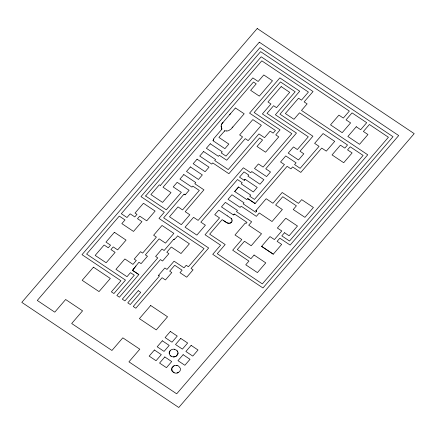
<?xml version="1.0" encoding="UTF-8"?>
<svg xmlns="http://www.w3.org/2000/svg" width="436" height="436" viewBox="0 0 436 436"><rect width="100%" height="100%" fill="white"/><g stroke="black" fill="none" stroke-linecap="round" stroke-linejoin="round"><path stroke-width="0.65" d="M171.626 369.139L172.242 371.183L174.182 372.758A4.077 3.602 -1.1 0 0 176.607 373.107L178.182 372.611L179.523 371.559A4.191 3.706 -1.1 0 0 180.172 370.507L180.384 369.755A4.474 3.957 -1.1 0 0 180.286 368.257L178.7 366.207A3.662 3.237 -1.1 0 0 177.55 365.586L175.408 365.412A4.616 4.077 -1.1 0 0 173.795 365.929L171.893 368.038L171.871 370.535M356.261 126.74L347.868 136.495L359.542 144.311L367.951 134.528L363.395 131.481L369.401 124.494L388.427 137.242L262.341 283.901L217.281 253.719L225.172 244.542L209.656 234.148L222.142 219.63L226.328 222.415A8.682 7.674 -1.1 0 0 227.815 223.101L230.268 223.063A3.81 3.368 -1.1 0 0 230.971 222.682L232.023 221.161L231.865 219.237A2.769 2.447 -1.1 0 0 231.418 218.627L227.363 215.875M230.382 113.818L221.984 123.65L221.205 125.394A4.709 4.164 -1.1 0 0 221.156 126.309L221.815 129.269L213.433 139.046L213.793 139.662L213.019 140.719L224.905 148.681L228.856 144.082L218.916 137.427L224.72 130.833L224.48 130.985M232.121 220.665L232.023 221.161M221.27 125.094L221.363 124.8M171.762 368.409L172.302 367.292M221.483 124.505L221.984 123.65M221.859 129.187L221.63 129.536M132.947 269.726L138.964 262.232L141.095 263.66L147.461 256.259L145.373 254.864L159.135 238.857L165.489 243.119L173.86 233.38L162.023 225.45L153.619 235.233L156.399 237.097L142.643 253.103L140.55 251.703L134.19 259.104L136.294 260.515L132.969 264.38L124.87 258.951L115.954 269.323L126.985 276.713L130.473 272.658L134.288 275.214L116.848 295.494L119.399 297.199L138.85 274.571L132.517 270.331L132.942 269.721M213.106 140.403L213.024 140.719M135.885 266.015L135.492 266.619M213.744 139.76L213.384 140.125M173.256 356.877L173.681 356.888A4.246 3.75 -1.1 0 0 176.095 356.201L177.85 353.918A4.284 3.788 -1.1 0 0 177.964 352.789A4.246 3.75 -1.1 0 0 177.703 351.716L176.536 350.244L174.356 349.241A4.262 3.766 -1.1 0 0 170.781 350.103L169.473 351.77A4.137 3.657 -1.1 0 0 169.233 353.242L169.282 353.601M170.138 350.702L169.473 351.77A4.153 3.668 -1.1 0 0 169.239 353.242L169.364 353.956A4.48 3.962 -1.1 0 0 170.563 355.787M173.403 239.696C175.01 238.792 176.155 237.991 177.561 235.86L189.398 243.795L181.022 253.534L171.294 247.016L166.808 252.237L168.895 253.638L162.552 261.017L160.426 259.589L124.903 300.911L122.309 299.172L157.783 257.905L155.619 256.461L161.979 249.06L164.127 250.493L173.354 239.756M133.171 269.432L133.879 268.587M135.062 267.197L134.119 268.309M222.207 123.372L223.019 122.412M145.619 195.998L261.807 60.838L308.426 92.067L301.467 100.16L298.551 98.209L285.373 113.54L293.957 119.29L299.51 112.831L347.525 144.986L344.832 148.12L340.423 145.166L332.047 154.916L343.71 162.726L352.119 152.938L347.552 149.875L350.212 146.785L363.106 155.418L289.509 241.026L281.82 235.871L284.523 232.726M160.372 185.458L252.826 77.913L258.166 81.488L263.785 74.948L272.489 80.78L259.3 96.122L250.64 90.323L256.221 83.837L253.485 82.012L163.02 187.24L170.999 192.581L162.563 202.397L150.91 194.592L159.298 184.842L160.225 185.376M235.315 108.095L229.559 114.766M158.666 275.421L159.418 276.026L133.236 306.481L135.841 308.23L162.078 277.71L165.424 279.956L171.789 272.555L169.68 271.143L174.727 265.268L182.101 270.211L179.981 272.68L186.728 277.198L193.066 269.83L191.055 268.483L208.67 247.997L163.631 217.831L184.003 194.129L185.126 194.794M234.71 191.502L238.606 186.973L250.695 195.072L249.708 196.216L254.482 199.416L284.435 164.574L280.55 161.974L285.754 155.919L296.066 162.83L294.562 164.579L300.153 168.323L319.059 146.333L314.628 143.362L323.06 133.552L334.717 141.362L326.308 151.139L321.73 148.071L300.807 172.416L292.6 166.917L290.926 168.868L287.117 166.318L255.115 203.541L247.735 198.598L246.847 199.634L234.71 191.502L238.606 186.973M254.074 255.033L250.923 258.695L237.298 249.572L244.46 241.25L251.207 245.768L261.524 233.767L248.722 225.194L251.648 221.788L236.476 211.629L237.467 210.474L225.374 202.375L221.477 206.915L233.554 215.003L234.492 214.027L246.994 222.404L246.111 223.428L245.332 222.976L235.009 234.982L241.827 239.544L232.671 250.199L248.934 261.093L245.751 264.794L257.414 272.604L265.78 262.875L254.074 255.033M255.899 210.692L266.183 198.729L272.941 203.263L282.201 192.489L298.464 203.383L301.69 199.634L313.402 207.476L304.917 217.341L293.237 209.52L296.398 205.847L282.757 196.712L275.623 205.013L282.359 209.525L272.042 221.532L259.267 212.975L256.363 216.354L241.19 206.19L240.154 207.394L228.039 199.285L231.941 194.739L244.029 202.838L243.163 203.852L255.714 212.256L256.591 211.242L255.943 210.73M154.404 349.999L149.156 356.108L156.05 360.725L161.304 354.615L154.404 349.999M158.982 275.677L158.551 275.329L164.873 267.982L166.999 269.404L174.073 261.175L184.03 267.846L186.227 265.29L188.406 266.756L204.026 248.591L158.987 218.425L164.312 212.234L140.986 196.614L261.191 56.789L313.043 91.516L304.126 101.893L307.118 103.893L301.499 110.428L367.739 154.791L290.125 245.081L279.841 238.192L277.122 241.353L281.678 244.405L273.268 254.183L261.6 246.367L269.988 236.606L274.408 239.566L281.792 230.976L277.383 228.028L285.809 218.223L297.466 226.033L289.09 235.783L284.523 232.726M226.551 130.964L227.423 130.931A4.867 4.3 -1.1 0 0 228.638 130.647L231.042 129.034L244.193 113.785L235.456 107.981M232.115 127.819L232.889 126.931M172.574 366.916L174.171 365.75M244.792 179.708L245.157 179.332L257.235 187.42L253.332 191.96L241.239 183.861L242.214 182.728L237.457 179.539L200.843 222.137L205.394 225.183L196.865 235.102L185.071 227.2L193.557 217.33L198.146 220.403L243.375 167.789L250.755 172.732L251.763 171.555L263.905 179.692L260.009 184.221L247.91 176.117L248.793 175.092L244.018 171.893L239.5 177.147L244.215 180.308L244.738 179.768M233.734 214.812L234.432 214.087M244.215 180.302L244.972 179.523M231.5 222.218L231.167 222.534M173.61 239.451L173.893 239.277M177.806 372.785L178.182 372.606M177.016 373.031L177.414 372.927M229.456 223.303L228.884 223.346M226.551 130.964L224.916 130.773A0.981 0.867 -1.1 0 0 224.72 130.833M176.275 365.363L177.136 365.472M228.311 223.276L228.595 223.33M174.356 349.241L174.76 349.329M228.028 223.194L227.81 223.112A8.306 7.341 -1.1 0 1 226.322 222.431L225.02 221.564M174.035 239.293L174.373 239.566M174.182 372.758L172.765 371.788M184.085 194.173L185.196 194.838L189.104 190.292L177.174 182.303L173.217 186.908L181.338 192.341L166.29 209.847L145.619 195.998M356.256 126.74L360.681 129.699L366.703 122.69L352.048 112.88L346.048 119.856L350.604 122.908L342.195 132.686L330.526 124.876L338.908 115.126L343.323 118.08L349.35 111.071L260.63 51.65L121.317 213.711L126.99 217.51L130.157 213.825L134.784 216.921L136.98 214.37L135.029 213.062L143.455 203.269L155.118 211.079L146.73 220.829L139.705 216.125L137.509 218.681L141.923 221.641L133.509 231.429L121.84 223.614L125.007 219.94L119.268 216.098L86.622 254.079L125.47 280.103L113.91 293.548L111.387 291.858L120.936 280.746L82.012 254.673L260.009 47.617L393.005 136.697L262.957 287.973L212.735 254.335L220.605 245.179L205.045 234.759L219.537 217.907L214.752 214.703L218.73 210.087L227.369 215.875M247.735 198.598L255.115 203.541M224.758 221.39L223.717 220.692M261.6 246.367L273.274 254.183M132.517 270.331L138.85 274.571M256.591 211.242L256.079 210.833M177.109 350.767L177.703 351.716M172.035 370.862L172.242 371.183M221.444 127.552L221.581 127.862M221.848 128.38L221.94 128.756M221.248 126.931L221.335 127.241M221.156 126.309L221.188 126.62M171.223 356.256A4.355 3.848 -1.1 0 1 170.291 355.531M170.868 356.021A4.425 3.908 -1.1 0 0 173.681 356.893A4.262 3.766 -1.1 0 0 176.449 355.961L176.771 355.678A4.54 4.011 -1.1 0 0 177.556 354.659L177.85 353.918A4.267 3.771 -1.1 0 0 177.964 352.789M230.971 222.682A3.728 3.297 -1.1 0 1 230.268 223.063M231.412 218.627A2.785 2.458 -1.1 0 1 231.865 219.237M257.229 28.503L21.8 302.366L178.771 407.497L414.2 133.634L257.229 28.503M259.3 42.188L37.283 300.448L54.767 312.16L65.64 299.51L82.568 310.852L71.684 323.507L111.943 350.473L122.821 337.824L139.798 349.192L128.931 361.836L176.678 393.817L398.7 135.552L259.3 42.188M114.396 232.29L105.964 242.094L110.537 245.157L108.275 247.79L104.122 245.005L95.173 255.414L106.155 262.766L115.104 252.357L110.94 249.566L113.224 246.912L117.649 249.877L126.059 240.1L114.396 232.29M93.468 267.175L82.175 280.31L99.032 291.597L110.324 278.468L93.468 267.175M183.823 174.564L179.943 179.082L191.933 187.109L192.81 186.096L199.312 190.45L182.559 209.939L177.992 206.882L169.495 216.763L181.316 224.676L189.829 214.774L185.191 211.667L203.95 189.845L194.81 183.725L195.791 182.58L183.823 174.564M190.407 166.934L186.51 171.462L198.445 179.458L202.342 174.929L190.407 166.934M197.072 159.178L193.181 163.707L205.116 171.702L209.013 167.173L197.072 159.178M203.617 151.537L199.732 156.055L211.733 164.089L212.746 162.911L228.878 173.719L259.578 138.005L262.57 140.011L257.006 146.474L265.568 152.208L278.768 136.855L275.765 134.844L280.048 129.863L254.166 112.532L280.479 81.924L295.172 91.767L275.383 114.782L308.29 136.822L297.363 149.537L293.488 146.937L288.212 153.08L298.497 159.968L303.805 153.794L299.995 151.243L312.906 136.228L279.972 114.167L299.717 91.195L279.858 77.897L249.566 113.137L275.427 130.457L273.127 133.133L270.146 131.138L264.527 137.672L258.913 133.912L228.224 169.609L214.714 160.562L215.58 159.554L203.617 151.537M210.261 143.771L206.381 148.284L218.403 156.333L219.308 155.281L226.698 160.23L245.25 138.648L248.182 140.615L261.36 125.285L252.836 119.578L239.631 134.937L242.541 136.888L226.022 156.104L221.275 152.927L222.246 151.799L210.261 143.771M281.171 86.611L267.971 101.964L270.963 103.97L262.396 113.932L291.848 133.656L263.11 167.086L258.423 163.941L254.504 168.498L266.565 176.575L270.516 171.975L265.758 168.792L296.458 133.084L267.017 113.365L273.606 105.703L276.522 107.659L289.7 92.323L281.171 86.611M138.239 290.681L127.786 302.84L130.299 304.524L140.752 292.365L138.239 290.681M150.698 305.489L139.406 318.623L156.257 329.916L167.549 316.781L150.698 305.489M162.323 340.805L157.183 346.784L164.067 351.394L169.206 345.41L162.323 340.805M170.367 331.469L165.113 337.584L171.991 342.195L177.25 336.08L170.367 331.469M164.824 356.953L159.571 363.057L166.459 367.668L171.708 361.558L164.819 356.953M180.76 338.412L175.512 344.516L182.395 349.127L187.644 343.023L180.76 338.412M183.12 354.697L177.975 360.681L184.859 365.286L190.003 359.308L183.12 354.697M191.132 345.388L185.883 351.492L192.767 356.098L198.015 349.994L191.132 345.388"/></g></svg>
